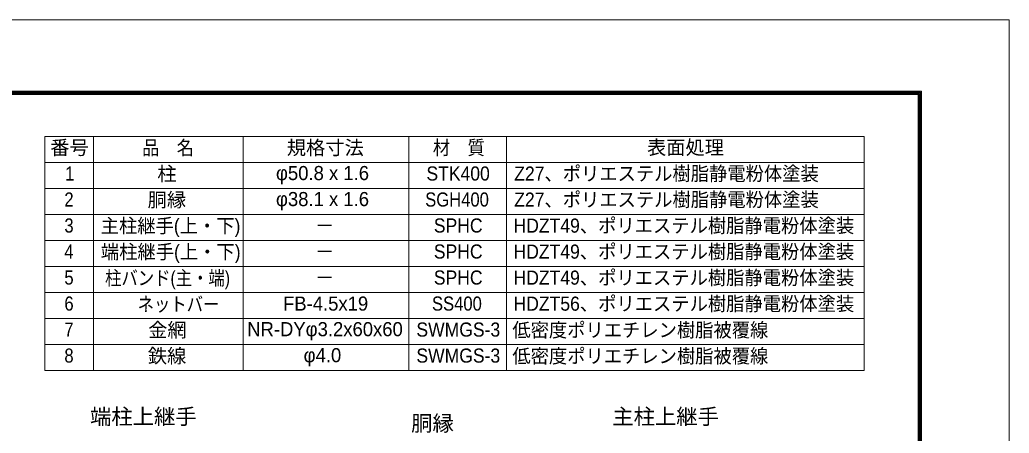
# Model space of a CAD drawing. Units: millimetres, scale not verified. Extents: x -4200 to 4200, y -2970 to 2970.
# Drawn here: x 1158 to 4200, y 1698 to 2970 of the extents above; entities that cross this region are included whole.
import ezdxf
from ezdxf.enums import TextEntityAlignment as Align

# ---------------------------------------------------------------- set-up
doc = ezdxf.new("R2010")
doc.units = ezdxf.units.MM
doc.header["$LTSCALE"] = 20
for name, color, linetype, lineweight in [('0-9_D-STR-TXT', 7, 'Continuous', 9), ('0-C_D-TTL', 7, 'Continuous', 9), ('0-E_D-MTR-FRAM', 7, 'Continuous', 9)]:
    doc.layers.add(name, color=color, linetype=linetype, lineweight=lineweight)
doc.layers.add('0-D_D-MTR-TXT', color=7, linetype='Continuous')
doc.styles.add('ＭＳ ゴシック', font='')
doc.styles.add('ＭＳ Ｐゴシック', font='')
doc.styles.get('ＭＳ ゴシック').set_extended_font_data('MS Gothic')
doc.styles.get('ＭＳ Ｐゴシック').set_extended_font_data('MS PGothic')

msp = doc.modelspace()

# ---------------------------------------------------------------- linework, layer by layer
at = {"layer": '0-C_D-TTL', "color": 2, "lineweight": 18}
msp.add_lwpolyline([(-4200, 2969.79), (4200, 2969.79), (4200, -2970.21), (-4200, -2970.21)], close=True, dxfattribs=at)
at = {"layer": '0-C_D-TTL'}
for points in [[(-3930, 2749.79), (3930, 2749.79), (3930, -2750.21), (-3930, -2750.21)], [(-3927.5, 2747.29), (3927.5, 2747.29), (3927.5, -2747.71), (-3927.5, -2747.71)], [(-3925, 2744.79), (3925, 2744.79), (3925, -2745.21), (-3925, -2745.21)], [(-3922.5, 2742.29), (3922.5, 2742.29), (3922.5, -2742.71), (-3922.5, -2742.71)], [(-3920, 2739.79), (3920, 2739.79), (3920, -2740.21), (-3920, -2740.21)]]:
    msp.add_lwpolyline(points, close=True, dxfattribs=at)
at = {"layer": '0-E_D-MTR-FRAM'}
for p, q in [((1234.53, 2610.85), (3754.53, 2610.85)), ((1234.53, 2610.85), (1234.53, 1890.85)), ((1384.53, 2610.85), (1384.53, 1890.85)), ((1844.53, 2610.85), (1844.53, 1890.85)), ((2354.53, 2610.85), (2354.53, 1890.85)), ((2654.53, 2610.85), (2654.53, 1890.85)), ((3754.53, 2610.85), (3754.53, 1890.85)), ((1234.53, 2530.85), (3754.53, 2530.85)), ((1234.53, 2450.85), (3754.53, 2450.85)), ((1234.53, 2370.85), (3754.53, 2370.85)), ((1234.53, 2290.85), (3754.53, 2290.85)), ((1234.53, 2210.85), (3754.53, 2210.85)), ((1234.53, 2130.85), (3754.53, 2130.85)), ((1234.53, 2050.85), (3754.53, 2050.85)), ((1234.53, 1970.85), (3754.53, 1970.85)), ((1234.53, 1890.85), (3754.53, 1890.85))]:
    msp.add_line(p, q, dxfattribs=at)

# ---------------------------------------------------------------- texts
at = {"layer": '0-9_D-STR-TXT', "style": 'ＭＳ ゴシック'}
for s, p in [('端柱上継手', (1373.93, 1711.21)), ('主柱上継手', (2979.66, 1711.21)), ('胴縁', (2361.11, 1690.51))]:
    msp.add_text(s, height=48.09, dxfattribs=at).set_placement(p, align=Align.BOTTOM_LEFT)
at = {"layer": '0-D_D-MTR-TXT', "style": 'ＭＳ Ｐゴシック'}
for s, height, p in [('番号', 43.4, (1251.73, 2542.16)), ('規格寸法', 43.4, (1978.89, 2541.84)), ('表面処理', 43.4, (3086.23, 2542.5)), ('柱', 43.4, (1580.69, 2461.84)), ('φ50.8 x 1.6', 43.4, (1945.53, 2463.76)), ('胴縁', 43.4, (1551.01, 2381.5)), ('φ38.1 x 1.6', 43.4, (1945.53, 2383.76)), ('－', 43.4, (2065.23, 2302.5)), ('－', 43.4, (2065.23, 2222.5)), ('－', 43.4, (2065.23, 2142.5)), ('FB-4.5x19', 43.38, (1967.31, 2062.4)), ('金網', 43.4, (1552.63, 1981.38)), ('NR-DYφ3.2x60x60', 43.38, (1857.13, 1983.76)), ('鉄線', 43.4, (1551.59, 1901.48)), ('φ4.0', 43.38, (2030.59, 1903.76))]:
    msp.add_text(s, height=height, dxfattribs=at).set_placement(p, align=Align.BOTTOM_LEFT)
for s, height, width, p in [('品\u3000名', 43.4, 0.9, (1533.87, 2541.6)), ('材\u3000質', 43.4, 0.9, (2427.97, 2542.04)), ('Z27、ポリエステル樹脂静電粉体塗装', 43.4, 0.95, (2678.09, 2462.18)), ('1', 43.4, 0.9, (1297.39, 2462.4)), ('STK400', 43.38, 0.95, (2408.19, 2462.4)), ('2', 43.4, 0.9, (1294.99, 2382.5)), ('SGH400', 43.38, 0.9, (2404.35, 2382.4)), ('Z27、ポリエステル樹脂静電粉体塗装', 43.4, 0.95, (2678.09, 2382.18)), ('3', 43.4, 0.9, (1294.99, 2302.5)), ('主柱継手(上・下)', 43.4, 0.95, (1406.65, 2301.6)), ('SPHC', 43.4, 0.95, (2430.93, 2302.5)), ('HDZT49、ポリエステル樹脂静電粉体塗装', 43.4, 0.95, (2676.05, 2302.18)), ('端柱継手(上・下)', 43.4, 0.95, (1407.23, 2221.6)), ('HDZT49、ポリエステル樹脂静電粉体塗装', 43.4, 0.95, (2676.05, 2222.18)), ('4', 43.4, 0.9, (1294.87, 2222.5)), ('SPHC', 43.4, 0.95, (2430.93, 2222.5)), ('5', 43.4, 0.9, (1294.99, 2142.5)), ('柱バンド(主・端)', 43.38, 0.85, (1420.07, 2141.16)), ('SPHC', 43.4, 0.95, (2430.93, 2142.5)), ('HDZT49、ポリエステル樹脂静電粉体塗装', 43.4, 0.95, (2676.05, 2142.18)), ('6', 43.4, 0.9, (1294.99, 2062.5)), ('ネットバー', 43.38, 0.85, (1520.13, 2060.58)), ('SS400', 43.38, 0.9, (2425.23, 2062.4)), ('HDZT56、ポリエステル樹脂静電粉体塗装', 43.4, 0.95, (2676.05, 2062.18)), ('7', 43.4, 0.9, (1294.87, 1982.5)), ('SWMGS-3', 43.4, 0.95, (2377.31, 1982.5)), ('低密度ポリエチレン樹脂被覆線', 43.38, 0.95, (2672.41, 1981.26)), ('8', 43.4, 0.9, (1294.99, 1902.5)), ('SWMGS-3', 43.4, 0.95, (2377.31, 1902.5)), ('低密度ポリエチレン樹脂被覆線', 43.38, 0.95, (2672.41, 1901.26))]:
    msp.add_text(s, height=height, dxfattribs=dict(at, width=width)).set_placement(p, align=Align.BOTTOM_LEFT)

doc.saveas('drawing.dxf')
